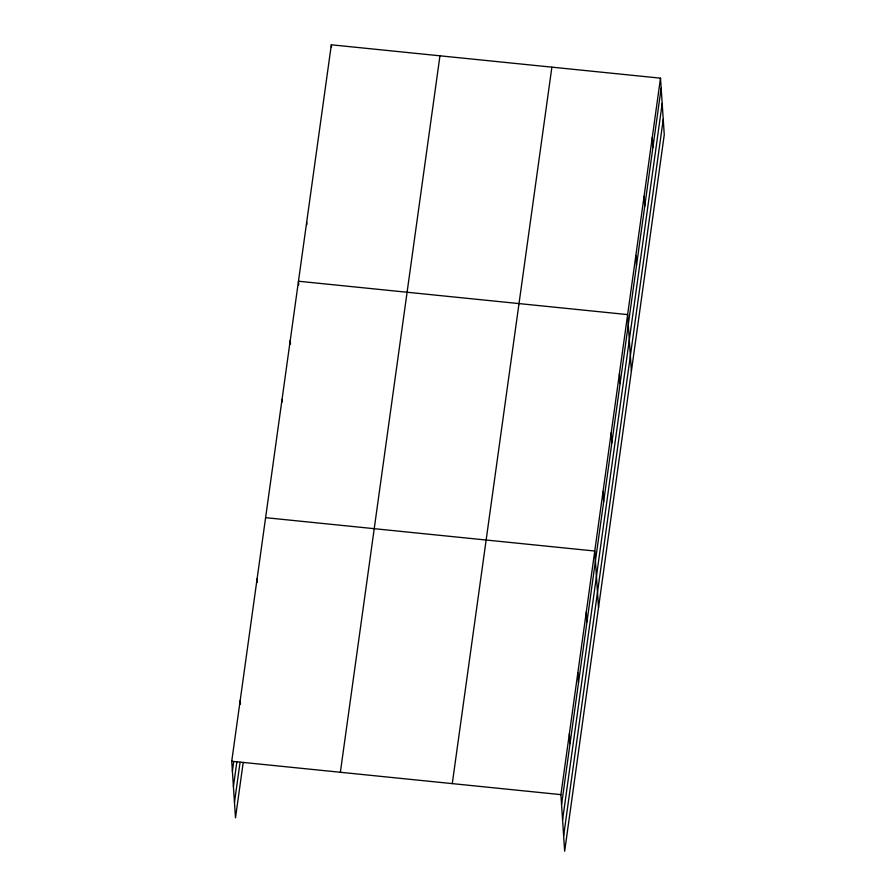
<?xml version="1.0" encoding="UTF-8"?>
<svg xmlns="http://www.w3.org/2000/svg" width="896" height="896" viewBox="0 0 896 896"><rect width="100%" height="100%" fill="white"/><g stroke="black" fill="none" stroke-linecap="round" stroke-linejoin="round"><path stroke-width="1.34" d="M243.197 762.474L235.502 817.835L231.739 761.264L331.341 44.8L660.498 78.165L664.261 134.736L564.659 851.2L560.907 794.629L660.498 78.165M232.4 771.21L233.744 761.522M233.419 786.598L236.891 761.678M234.472 802.446L240.061 762.306M340.368 772.274L439.958 55.81M452.278 783.619L551.88 67.155M561.568 804.563L661.158 88.099M562.587 819.952L662.178 103.488M563.64 835.811L663.242 119.347M265.608 517.675L594.765 551.029L598.528 607.6M231.739 761.264L560.907 794.629M652.288 137.267L652.949 147.213M644.067 196.381L644.728 206.315M635.846 255.494L636.507 265.429M631.389 371.168L627.637 314.597L298.469 281.232L298.715 284.962M619.416 373.71L620.077 383.645M611.206 432.813L611.856 442.747M602.986 491.926L603.646 501.861M586.298 611.934L586.958 621.869M577.842 672.829L578.491 682.763M569.374 733.734L570.035 743.669M331.341 44.8L331.498 47.286M306.69 222.13L306.858 224.605M290.259 340.346L290.506 344.064M282.038 399.448L282.206 401.934M257.141 578.57L257.387 582.299M240.206 700.37L240.453 704.099"/></g></svg>
